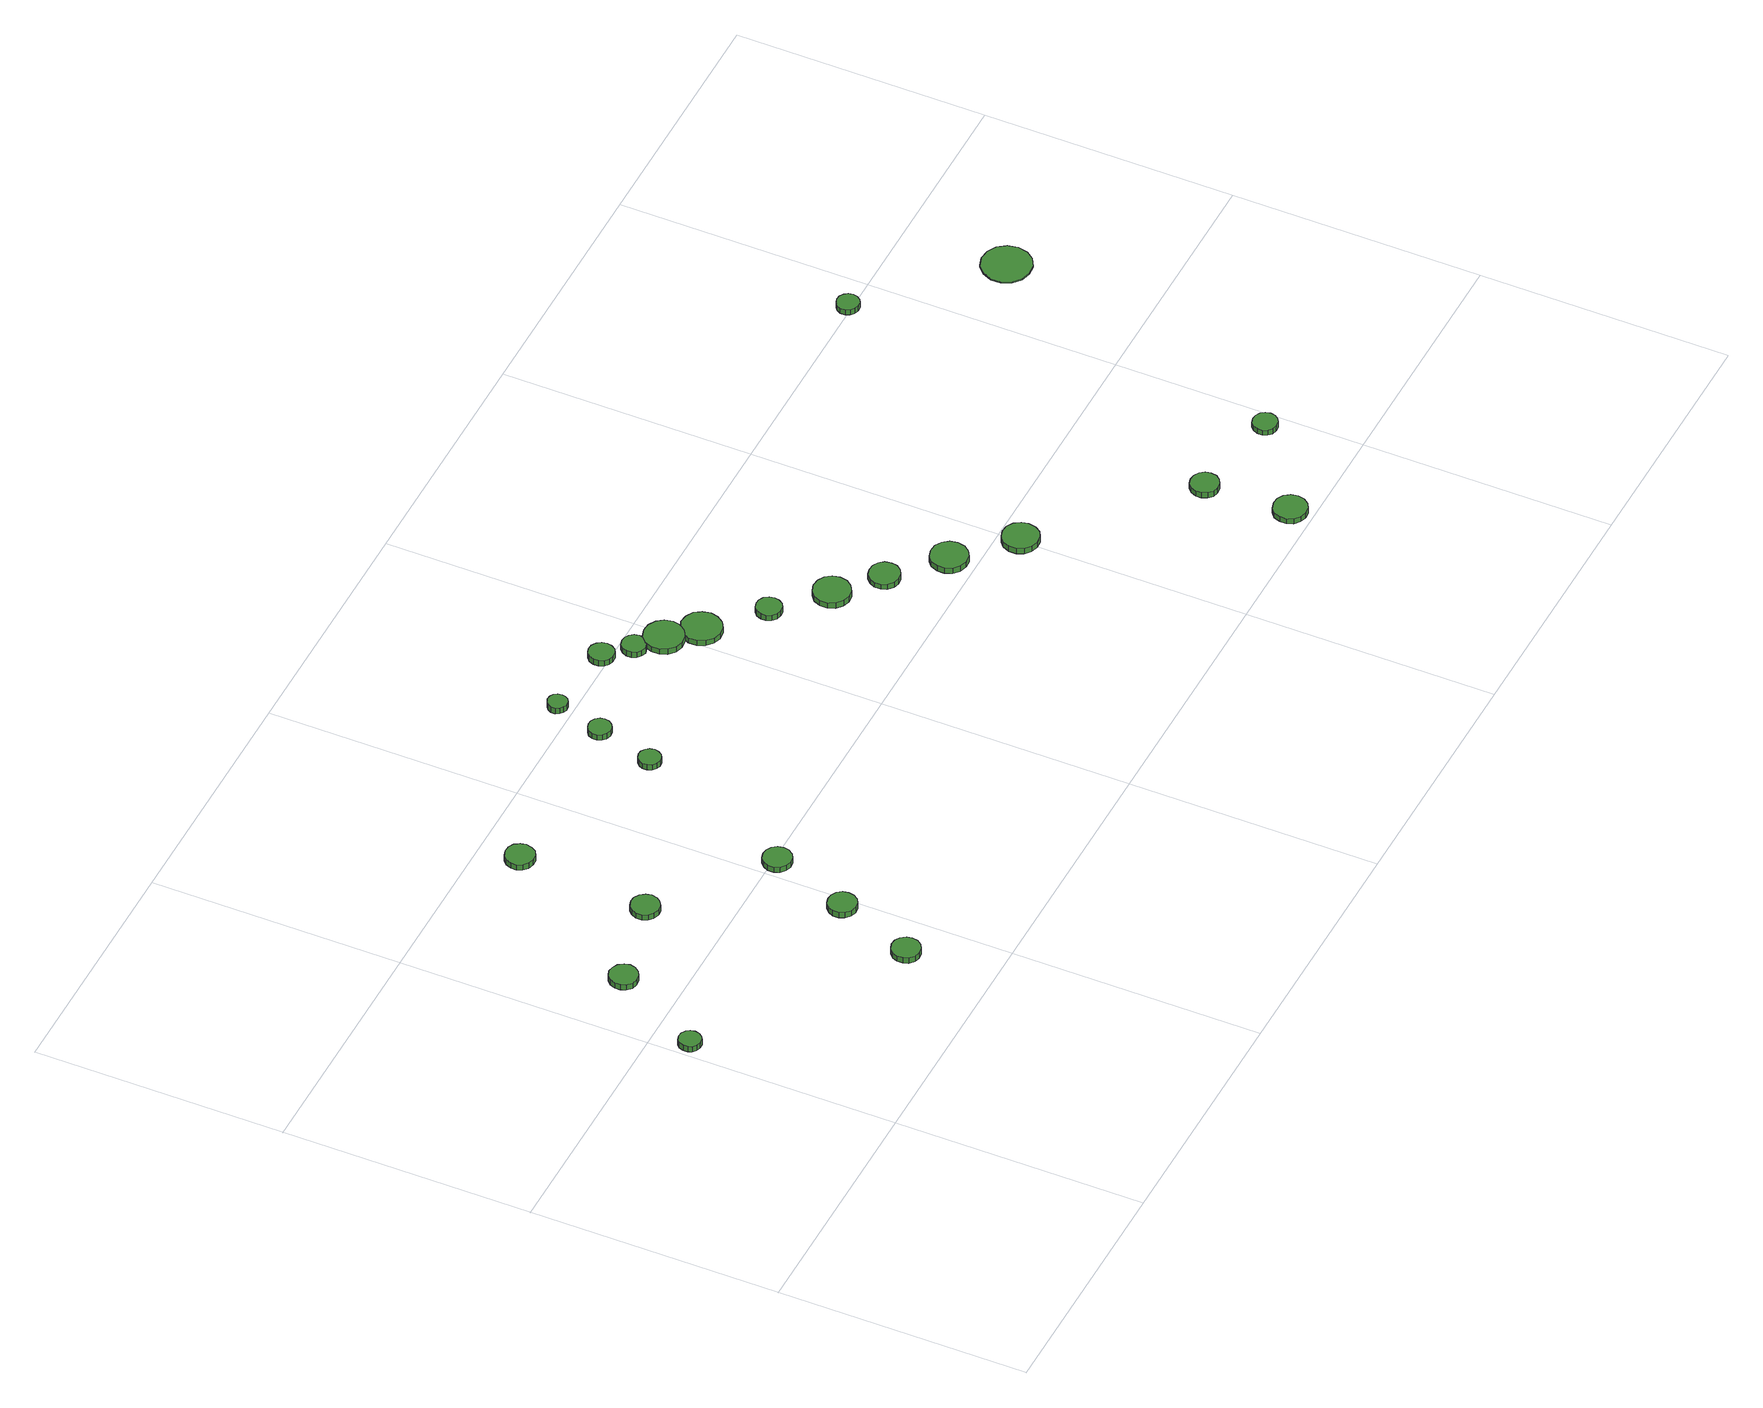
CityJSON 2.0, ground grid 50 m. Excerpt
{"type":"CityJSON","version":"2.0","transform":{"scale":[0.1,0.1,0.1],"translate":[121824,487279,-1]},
"CityObjects":{
"tree1":{"type":"SolitaryVegetationObject","attributes":{"function":"something"},"geometry":[{"type":"MultiSurface","lod":"1","boundaries":[[[0,1,2,3,4,5,6,7,8,9,10,11,12,13,14]],[[15,16,17,18,19,20,21,22,23,24,25,26,27,28,29]],[[0,29,28,1]],[[1,28,27,2]],[[2,27,26,3]],[[3,26,25,4]],[[4,25,24,5]],[[5,24,23,6]],[[6,23,22,7]],[[7,22,21,8]],[[8,21,20,9]],[[9,20,19,10]],[[10,19,18,11]],[[11,18,17,12]],[[12,17,16,13]],[[13,16,15,14]],[[14,15,29,0]]]}]},
"tree2":{"type":"SolitaryVegetationObject","attributes":{"function":"something"},"geometry":[{"type":"MultiSurface","lod":"1","boundaries":[[[30,31,32,33,34,35,36,37,38,39,40,41,42,43,44]],[[45,46,47,48,49,50,51,52,53,54,55,56,57,58,59]],[[30,59,58,31]],[[31,58,57,32]],[[32,57,56,33]],[[33,56,55,34]],[[34,55,54,35]],[[35,54,53,36]],[[36,53,52,37]],[[37,52,51,38]],[[38,51,50,39]],[[39,50,49,40]],[[40,49,48,41]],[[41,48,47,42]],[[42,47,46,43]],[[43,46,45,44]],[[44,45,59,30]]]}]},
"tree3":{"type":"SolitaryVegetationObject","attributes":{"function":"something"},"geometry":[{"type":"MultiSurface","lod":"1","boundaries":[[[60,61,62,63,64,65,66,67,68,69,70,71,72,73,74]],[[75,76,77,78,79,80,81,82,83,84,85,86,87,88,89]],[[60,89,88,61]],[[61,88,87,62]],[[62,87,86,63]],[[63,86,85,64]],[[64,85,84,65]],[[65,84,83,66]],[[66,83,82,67]],[[67,82,81,68]],[[68,81,80,69]],[[69,80,79,70]],[[70,79,78,71]],[[71,78,77,72]],[[72,77,76,73]],[[73,76,75,74]],[[74,75,89,60]]]}]},
"tree4":{"type":"SolitaryVegetationObject","attributes":{"function":"something"},"geometry":[{"type":"MultiSurface","lod":"1","boundaries":[[[90,91,92,93,94,95,96,97,98,99,100,101,102,103,104]],[[105,106,107,108,109,110,111,112,113,114,115,116,117,118,119]],[[90,119,118,91]],[[91,118,117,92]],[[92,117,116,93]],[[93,116,115,94]],[[94,115,114,95]],[[95,114,113,96]],[[96,113,112,97]],[[97,112,111,98]],[[98,111,110,99]],[[99,110,109,100]],[[100,109,108,101]],[[101,108,107,102]],[[102,107,106,103]],[[103,106,105,104]],[[104,105,119,90]]]}]},
"tree5":{"type":"SolitaryVegetationObject","attributes":{"function":"something"},"geometry":[{"type":"MultiSurface","lod":"1","boundaries":[[[120,121,122,123,124,125,126,127,128,129,130,131,132,133,134]],[[135,136,137,138,139,140,141,142,143,144,145,146,147,148,149]],[[120,149,148,121]],[[121,148,147,122]],[[122,147,146,123]],[[123,146,145,124]],[[124,145,144,125]],[[125,144,143,126]],[[126,143,142,127]],[[127,142,141,128]],[[128,141,140,129]],[[129,140,139,130]],[[130,139,138,131]],[[131,138,137,132]],[[132,137,136,133]],[[133,136,135,134]],[[134,135,149,120]]]}]},
"tree6":{"type":"SolitaryVegetationObject","attributes":{"function":"something"},"geometry":[{"type":"MultiSurface","lod":"1","boundaries":[[[150,151,152,153,154,155,156,157,158,159,160,161,162,163,164]],[[165,166,167,168,169,170,171,172,173,174,175,176,177,178,179]],[[150,179,178,151]],[[151,178,177,152]],[[152,177,176,153]],[[153,176,175,154]],[[154,175,174,155]],[[155,174,173,156]],[[156,173,172,157]],[[157,172,171,158]],[[158,171,170,159]],[[159,170,169,160]],[[160,169,168,161]],[[161,168,167,162]],[[162,167,166,163]],[[163,166,165,164]],[[164,165,179,150]]]}]},
"tree7":{"type":"SolitaryVegetationObject","attributes":{"function":"something"},"geometry":[{"type":"MultiSurface","lod":"1","boundaries":[[[180,181,182,183,184,185,186,187,188,189,190,191,192,193,194]],[[195,196,197,198,199,200,201,202,203,204,205,206,207,208,209]],[[180,209,208,181]],[[181,208,207,182]],[[182,207,206,183]],[[183,206,205,184]],[[184,205,204,185]],[[185,204,203,186]],[[186,203,202,187]],[[187,202,201,188]],[[188,201,200,189]],[[189,200,199,190]],[[190,199,198,191]],[[191,198,197,192]],[[192,197,196,193]],[[193,196,195,194]],[[194,195,209,180]]]}]},
"tree8":{"type":"SolitaryVegetationObject","attributes":{"function":"something"},"geometry":[{"type":"MultiSurface","lod":"1","boundaries":[[[210,211,212,213,214,215,216,217,218,219,220,221,222,223,224]],[[225,226,227,228,229,230,231,232,233,234,235,236,237,238,239]],[[210,239,238,211]],[[211,238,237,212]],[[212,237,236,213]],[[213,236,235,214]],[[214,235,234,215]],[[215,234,233,216]],[[216,233,232,217]],[[217,232,231,218]],[[218,231,230,219]],[[219,230,229,220]],[[220,229,228,221]],[[221,228,227,222]],[[222,227,226,223]],[[223,226,225,224]],[[224,225,239,210]]]}]},
"tree9":{"type":"SolitaryVegetationObject","attributes":{"function":"something"},"geometry":[{"type":"MultiSurface","lod":"1","boundaries":[[[240,241,242,243,244,245,246,247,248,249,250,251,252,253,254]],[[255,256,257,258,259,260,261,262,263,264,265,266,267,268,269]],[[240,269,268,241]],[[241,268,267,242]],[[242,267,266,243]],[[243,266,265,244]],[[244,265,264,245]],[[245,264,263,246]],[[246,263,262,247]],[[247,262,261,248]],[[248,261,260,249]],[[249,260,259,250]],[[250,259,258,251]],[[251,258,257,252]],[[252,257,256,253]],[[253,256,255,254]],[[254,255,269,240]]]}]},
"tree10":{"type":"SolitaryVegetationObject","attributes":{"function":"something"},"geometry":[{"type":"MultiSurface","lod":"1","boundaries":[[[270,271,272,273,274,275,276,277,278,279,280,281,282,283,284]],[[285,286,287,288,289,290,291,292,293,294,295,296,297,298,299]],[[270,299,298,271]],[[271,298,297,272]],[[272,297,296,273]],[[273,296,295,274]],[[274,295,294,275]],[[275,294,293,276]],[[276,293,292,277]],[[277,292,291,278]],[[278,291,290,279]],[[279,290,289,280]],[[280,289,288,281]],[[281,288,287,282]],[[282,287,286,283]],[[283,286,285,284]],[[284,285,299,270]]]}]},
"tree11":{"type":"SolitaryVegetationObject","attributes":{"function":"something"},"geometry":[{"type":"MultiSurface","lod":"1","boundaries":[[[300,301,302,303,304,305,306,307,308,309,310,311,312,313,314]],[[315,316,317,318,319,320,321,322,323,324,325,326,327,328,329]],[[300,329,328,301]],[[301,328,327,302]],[[302,327,326,303]],[[303,326,325,304]],[[304,325,324,305]],[[305,324,323,306]],[[306,323,322,307]],[[307,322,321,308]],[[308,321,320,309]],[[309,320,319,310]],[[310,319,318,311]],[[311,318,317,312]],[[312,317,316,313]],[[313,316,315,314]],[[314,315,329,300]]]}]},
"tree12":{"type":"SolitaryVegetationObject","attributes":{"function":"something"},"geometry":[{"type":"MultiSurface","lod":"1","boundaries":[[[330,331,332,333,334,335,336,337,338,339,340,341,342,343,344]],[[345,346,347,348,349,350,351,352,353,354,355,356,357,358,359]],[[330,359,358,331]],[[331,358,357,332]],[[332,357,356,333]],[[333,356,355,334]],[[334,355,354,335]],[[335,354,353,336]],[[336,353,352,337]],[[337,352,351,338]],[[338,351,350,339]],[[339,350,349,340]],[[340,349,348,341]],[[341,348,347,342]],[[342,347,346,343]],[[343,346,345,344]],[[344,345,359,330]]]}]},
"tree13":{"type":"SolitaryVegetationObject","attributes":{"function":"something"},"geometry":[{"type":"MultiSurface","lod":"1","boundaries":[[[360,361,362,363,364,365,366,367,368,369,370,371,372,373,374]],[[375,376,377,378,379,380,381,382,383,384,385,386,387,388,389]],[[360,389,388,361]],[[361,388,387,362]],[[362,387,386,363]],[[363,386,385,364]],[[364,385,384,365]],[[365,384,383,366]],[[366,383,382,367]],[[367,382,381,368]],[[368,381,380,369]],[[369,380,379,370]],[[370,379,378,371]],[[371,378,377,372]],[[372,377,376,373]],[[373,376,375,374]],[[374,375,389,360]]]}]},
"tree14":{"type":"SolitaryVegetationObject","attributes":{"function":"something"},"geometry":[{"type":"MultiSurface","lod":"1","boundaries":[[[390,391,392,393,394,395,396,397,398,399,400,401,402,403,404]],[[405,406,407,408,409,410,411,412,413,414,415,416,417,418,419]],[[390,419,418,391]],[[391,418,417,392]],[[392,417,416,393]],[[393,416,415,394]],[[394,415,414,395]],[[395,414,413,396]],[[396,413,412,397]],[[397,412,411,398]],[[398,411,410,399]],[[399,410,409,400]],[[400,409,408,401]],[[401,408,407,402]],[[402,407,406,403]],[[403,406,405,404]],[[404,405,419,390]]]}]},
"tree15":{"type":"SolitaryVegetationObject","attributes":{"function":"something"},"geometry":[{"type":"MultiSurface","lod":"1","boundaries":[[[420,421,422,423,424,425,426,427,428,429,430,431,432,433,434]],[[435,436,437,438,439,440,441,442,443,444,445,446,447,448,449]],[[420,449,448,421]],[[421,448,447,422]],[[422,447,446,423]],[[423,446,445,424]],[[424,445,444,425]],[[425,444,443,426]],[[426,443,442,427]],[[427,442,441,428]],[[428,441,440,429]],[[429,440,439,430]],[[430,439,438,431]],[[431,438,437,432]],[[432,437,436,433]],[[433,436,435,434]],[[434,435,449,420]]]}]},
"tree16":{"type":"SolitaryVegetationObject","attributes":{"function":"something"},"geometry":[{"type":"MultiSurface","lod":"1","boundaries":[[[450,451,452,453,454,455,456,457,458,459,460,461,462,463,464]],[[465,466,467,468,469,470,471,472,473,474,475,476,477,478,479]],[[450,479,478,451]],[[451,478,477,452]],[[452,477,476,453]],[[453,476,475,454]],[[454,475,474,455]],[[455,474,473,456]],[[456,473,472,457]],[[457,472,471,458]],[[458,471,470,459]],[[459,470,469,460]],[[460,469,468,461]],[[461,468,467,462]],[[462,467,466,463]],[[463,466,465,464]],[[464,465,479,450]]]}]},
"tree17":{"type":"SolitaryVegetationObject","attributes":{"function":"something"},"geometry":[{"type":"MultiSurface","lod":"1","boundaries":[[[480,481,482,483,484,485,486,487,488,489,490,491,492,493,494]],[[495,496,497,498,499,500,501,502,503,504,505,506,507,508,509]],[[480,509,508,481]],[[481,508,507,482]],[[482,507,506,483]],[[483,506,505,484]],[[484,505,504,485]],[[485,504,503,486]],[[486,503,502,487]],[[487,502,501,488]],[[488,501,500,489]],[[489,500,499,490]],[[490,499,498,491]],[[491,498,497,492]],[[492,497,496,493]],[[493,496,495,494]],[[494,495,509,480]]]}]},
"tree18":{"type":"SolitaryVegetationObject","attributes":{"function":"something"},"geometry":[{"type":"MultiSurface","lod":"1","boundaries":[[[510,511,512,513,514,515,516,517,518,519,520,521,522,523,524]],[[525,526,527,528,529,530,531,532,533,534,535,536,537,538,539]],[[510,539,538,511]],[[511,538,537,512]],[[512,537,536,513]],[[513,536,535,514]],[[514,535,534,515]],[[515,534,533,516]],[[516,533,532,517]],[[517,532,531,518]],[[518,531,530,519]],[[519,530,529,520]],[[520,529,528,521]],[[521,528,527,522]],[[522,527,526,523]],[[523,526,525,524]],[[524,525,539,510]]]}]},
"tree19":{"type":"SolitaryVegetationObject","attributes":{"function":"something"},"geometry":[{"type":"MultiSurface","lod":"1","boundaries":[[[540,541,542,543,544,545,546,547,548,549,550,551,552,553,554]],[[555,556,557,558,559,560,561,562,563,564,565,566,567,568,569]],[[540,569,568,541]],[[541,568,567,542]],[[542,567,566,543]],[[543,566,565,544]],[[544,565,564,545]],[[545,564,563,546]],[[546,563,562,547]],[[547,562,561,548]],[[548,561,560,549]],[[549,560,559,550]],[[550,559,558,551]],[[551,558,557,552]],[[552,557,556,553]],[[553,556,555,554]],[[554,555,569,540]]]}]},
"tree20":{"type":"SolitaryVegetationObject","attributes":{"function":"something"},"geometry":[{"type":"MultiSurface","lod":"1","boundaries":[[[570,571,572,573,574,575,576,577,578,579,580,581,582,583,584]],[[585,586,587,588,589,590,591,592,593,594,595,596,597,598,599]],[[570,599,598,571]],[[571,598,597,572]],[[572,597,596,573]],[[573,596,595,574]],[[574,595,594,575]],[[575,594,593,576]],[[576,593,592,577]],[[577,592,591,578]],[[578,591,590,579]],[[579,590,589,580]],[[580,589,588,581]],[[581,588,587,582]],[[582,587,586,583]],[[583,586,585,584]],[[584,585,599,570]]]}]},
"tree21":{"type":"SolitaryVegetationObject","attributes":{"function":"something"},"geometry":[{"type":"MultiSurface","lod":"1","boundaries":[[[600,601,602,603,604,605,606,607,608,609,610,611,612,613,614]],[[615,616,617,618,619,620,621,622,623,624,625,626,627,628,629]],[[600,629,628,601]],[[601,628,627,602]],[[602,627,626,603]],[[603,626,625,604]],[[604,625,624,605]],[[605,624,623,606]],[[606,623,622,607]],[[607,622,621,608]],[[608,621,620,609]],[[609,620,619,610]],[[610,619,618,611]],[[611,618,617,612]],[[612,617,616,613]],[[613,616,615,614]],[[614,615,629,600]]]}]},
"tree22":{"type":"SolitaryVegetationObject","attributes":{"function":"something"},"geometry":[{"type":"MultiSurface","lod":"1","boundaries":[[[630,631,632,633,634,635,636,637,638,639,640,641,642,643,644]],[[645,646,647,648,649,650,651,652,653,654,655,656,657,658,659]],[[630,659,658,631]],[[631,658,657,632]],[[632,657,656,633]],[[633,656,655,634]],[[634,655,654,635]],[[635,654,653,636]],[[636,653,652,637]],[[637,652,651,638]],[[638,651,650,639]],[[639,650,649,640]],[[640,649,648,641]],[[641,648,647,642]],[[642,647,646,643]],[[643,646,645,644]],[[644,645,659,630]]]}]},
"tree23":{"type":"SolitaryVegetationObject","attributes":{"function":"something"},"geometry":[{"type":"MultiSurface","lod":"1","boundaries":[[[660,661,662,663,664,665,666,667,668,669,670,671,672,673,674]],[[675,676,677,678,679,680,681,682,683,684,685,686,687,688,689]],[[660,689,688,661]],[[661,688,687,662]],[[662,687,686,663]],[[663,686,685,664]],[[664,685,684,665]],[[665,684,683,666]],[[666,683,682,667]],[[667,682,681,668]],[[668,681,680,669]],[[669,680,679,670]],[[670,679,678,671]],[[671,678,677,672]],[[672,677,676,673]],[[673,676,675,674]],[[674,675,689,660]]]}]},
"tree24":{"type":"SolitaryVegetationObject","attributes":{"function":"something"},"geometry":[{"type":"MultiSurface","lod":"1","boundaries":[[[690,691,692,693,694,695,696,697,698,699,700,701,702,703,704]],[[705,706,707,708,709,710,711,712,713,714,715,716,717,718,719]],[[690,719,718,691]],[[691,718,717,692]],[[692,717,716,693]],[[693,716,715,694]],[[694,715,714,695]],[[695,714,713,696]],[[696,713,712,697]],[[697,712,711,698]],[[698,711,710,699]],[[699,710,709,700]],[[700,709,708,701]],[[701,708,707,702]],[[702,707,706,703]],[[703,706,705,704]],[[704,705,719,690]]]}]}
},
"vertices":[
[47,426,29],[45,435,29],[40,442,29],[32,447,29],[23,448,29],[14,445,29],[7,439,29],[4,430,29],[4,421,29],[7,413,29],[14,407,29],[23,404,29],[32,405,29],[40,410,29],[45,417,29],[45,417,16],[40,410,16],[32,405,16],[23,404,16],[14,407,16],[7,413,16],[4,421,16],[4,430,16],[7,439,16],[14,445,16],[23,448,16],[32,447,16],[40,442,16],[45,435,16],[47,426,16],
[155,608,31],[152,619,31],[145,629,31],[135,634,31],[123,636,31],[112,632,31],[103,624,31],[99,613,31],[99,602,31],[103,591,31],[112,583,31],[123,580,31],[135,581,31],[145,587,31],[152,596,31],[152,596,18],[145,587,18],[135,581,18],[123,580,18],[112,583,18],[103,591,18],[99,602,18],[99,613,18],[103,624,18],[112,632,18],[123,636,18],[135,634,18],[145,629,18],[152,619,18],[155,608,18],
[440,173,30],[438,184,30],[431,194,30],[421,200,30],[409,201,30],[398,197,30],[389,189,30],[385,179,30],[385,167,30],[389,156,30],[398,148,30],[409,145,30],[421,146,30],[431,152,30],[438,161,30],[438,161,17],[431,152,17],[421,146,17],[409,145,17],[398,148,17],[389,156,17],[385,167,17],[385,179,17],[389,189,17],[398,197,17],[409,201,17],[421,200,17],[431,194,17],[438,184,17],[440,173,17],
[341,652,30],[338,663,30],[331,673,30],[321,679,30],[310,680,30],[298,676,30],[290,669,30],[285,658,30],[285,646,30],[290,635,30],[298,628,30],[310,624,30],[321,625,30],[331,631,30],[338,640,30],[338,640,17],[331,631,17],[321,625,17],[310,624,17],[298,628,17],[290,635,17],[285,646,17],[285,658,17],[290,669,17],[298,676,17],[310,680,17],[321,679,17],[331,673,17],[338,663,17],[341,652,17],
[499,329,31],[497,341,31],[490,350,31],[480,356,31],[468,357,31],[457,354,31],[448,346,31],[443,335,31],[443,323,31],[448,313,31],[457,305,31],[468,301,31],[480,302,31],[490,308,31],[497,318,31],[497,318,18],[490,308,18],[480,302,18],[468,301,18],[457,305,18],[448,313,18],[443,323,18],[443,335,18],[448,346,18],[457,354,18],[468,357,18],[480,356,18],[490,350,18],[497,341,18],[499,329,18],
[364,916,31],[361,927,31],[355,937,31],[344,943,31],[332,944,31],[321,940,31],[312,932,31],[307,921,31],[307,910,31],[312,899,31],[321,891,31],[332,887,31],[344,888,31],[355,894,31],[361,904,31],[361,904,18],[355,894,18],[344,888,18],[332,887,18],[321,891,18],[312,899,18],[307,910,18],[307,921,18],[312,932,18],[321,940,18],[332,944,18],[344,943,18],[355,937,18],[361,927,18],[364,916,18],
[558,488,30],[556,500,30],[549,509,30],[539,515,30],[527,516,30],[516,513,30],[507,505,30],[502,494,30],[502,482,30],[507,471,30],[516,464,30],[527,460,30],[539,461,30],[549,467,30],[556,477,30],[556,477,18],[549,467,18],[539,461,18],[527,460,18],[516,464,18],[507,471,18],[502,482,18],[502,494,18],[507,505,18],[516,513,18],[527,516,18],[539,515,18],[549,509,18],[556,500,18],[558,488,18],
[694,813,30],[692,822,30],[687,829,30],[679,834,30],[670,835,30],[662,832,30],[655,826,30],[651,818,30],[651,809,30],[655,800,30],[662,794,30],[670,791,30],[679,792,30],[687,797,30],[692,804,30],[692,804,17],[687,797,17],[679,792,17],[670,791,17],[662,794,17],[655,800,17],[651,809,17],[651,818,17],[655,826,17],[662,832,17],[670,835,17],[679,834,17],[687,829,17],[692,822,17],[694,813,17],
[729,930,30],[727,939,30],[721,947,30],[713,951,30],[704,952,30],[695,949,30],[688,943,30],[684,934,30],[684,925,30],[688,916,30],[695,910,30],[704,907,30],[713,908,30],[721,913,30],[727,920,30],[727,920,17],[721,913,17],[713,908,17],[704,907,17],[695,910,17],[688,916,17],[684,925,17],[684,934,17],[688,943,17],[695,949,17],[704,952,17],[713,951,17],[721,947,17],[727,939,17],[729,930,17],
[752,1027,32],[750,1035,32],[746,1042,32],[739,1046,32],[730,1047,32],[723,1044,32],[717,1039,32],[713,1032,32],[713,1023,32],[717,1016,32],[723,1011,32],[730,1008,32],[739,1009,32],[746,1013,32],[750,1020,32],[750,1020,19],[746,1013,19],[739,1009,19],[730,1008,19],[723,1011,19],[717,1016,19],[713,1023,19],[713,1032,19],[717,1039,19],[723,1044,19],[730,1047,19],[739,1046,19],[746,1042,19],[750,1035,19],[752,1027,19],
[912,1012,31],[910,1022,31],[904,1030,31],[895,1036,31],[884,1037,31],[875,1034,31],[867,1027,31],[863,1017,31],[863,1007,31],[867,997,31],[875,990,31],[884,987,31],[895,988,31],[904,993,31],[910,1002,31],[910,1002,18],[904,993,18],[895,988,18],[884,987,18],[875,990,18],[867,997,18],[863,1007,18],[863,1017,18],[867,1027,18],[875,1034,18],[884,1037,18],[895,1036,18],[904,1030,18],[910,1022,18],[912,1012,18],
[960,969,27],[958,979,27],[952,987,27],[944,992,27],[934,993,27],[924,990,27],[917,983,27],[913,974,27],[913,964,27],[917,955,27],[924,949,27],[934,945,27],[944,947,27],[952,952,27],[958,960,27],[958,960,14],[952,952,14],[944,947,14],[934,945,14],[924,949,14],[917,955,14],[913,964,14],[913,974,14],[917,983,14],[924,990,14],[934,993,14],[944,992,14],[952,987,14],[958,979,14],[960,969,14],
[1018,929,29],[1015,945,29],[1005,958,29],[991,966,29],[975,968,29],[959,963,29],[947,952,29],[941,937,29],[941,921,29],[947,906,29],[959,895,29],[975,890,29],[991,892,29],[1005,900,29],[1015,913,29],[1015,913,16],[1005,900,16],[991,892,16],[975,890,16],[959,895,16],[947,906,16],[941,921,16],[941,937,16],[947,952,16],[959,963,16],[975,968,16],[991,966,16],[1005,958,16],[1015,945,16],[1018,929,16],
[1070,877,27],[1066,893,27],[1057,907,27],[1043,915,27],[1026,917,27],[1011,911,27],[999,901,27],[992,886,27],[992,869,27],[999,854,27],[1011,843,27],[1026,838,27],[1043,840,27],[1057,848,27],[1066,862,27],[1066,862,15],[1057,848,15],[1043,840,15],[1026,838,15],[1011,843,15],[999,854,15],[992,869,15],[992,886,15],[999,901,15],[1011,911,15],[1026,917,15],[1043,915,15],[1057,907,15],[1066,893,15],[1070,877,15],
[1156,789,27],[1154,799,27],[1148,808,27],[1139,813,27],[1129,814,27],[1119,811,27],[1111,804,27],[1107,794,27],[1107,784,27],[1111,774,27],[1119,767,27],[1129,764,27],[1139,765,27],[1148,770,27],[1154,779,27],[1154,779,14],[1148,770,14],[1139,765,14],[1129,764,14],[1119,767,14],[1111,774,14],[1107,784,14],[1107,794,14],[1111,804,14],[1119,811,14],[1129,814,14],[1139,813,14],[1148,808,14],[1154,799,14],[1156,789,14],
[1256,704,28],[1253,719,28],[1244,731,28],[1231,738,28],[1216,740,28],[1202,735,28],[1190,725,28],[1184,711,28],[1184,696,28],[1190,682,28],[1202,672,28],[1216,667,28],[1231,669,28],[1244,677,28],[1253,689,28],[1253,689,15],[1244,677,15],[1231,669,15],[1216,667,15],[1202,672,15],[1190,682,15],[1184,696,15],[1184,711,15],[1190,725,15],[1202,735,15],[1216,740,15],[1231,738,15],[1244,731,15],[1253,719,15],[1256,704,15],
[1332,636,26],[1330,649,26],[1322,659,26],[1311,665,26],[1299,666,26],[1287,663,26],[1277,654,26],[1272,643,26],[1272,630,26],[1277,619,26],[1287,610,26],[1299,606,26],[1311,608,26],[1322,614,26],[1330,624,26],[1330,624,14],[1322,614,14],[1311,608,14],[1299,606,14],[1287,610,14],[1277,619,14],[1272,630,14],[1272,643,14],[1277,654,14],[1287,663,14],[1299,666,14],[1311,665,14],[1322,659,14],[1330,649,14],[1332,636,14],
[1432,550,27],[1429,565,27],[1420,577,27],[1407,585,27],[1392,586,27],[1377,582,27],[1366,572,27],[1360,558,27],[1360,543,27],[1366,529,27],[1377,519,27],[1392,514,27],[1407,515,27],[1420,523,27],[1429,535,27],[1429,535,14],[1420,523,14],[1407,515,14],[1392,514,14],[1377,519,14],[1366,529,14],[1360,543,14],[1360,558,14],[1366,572,14],[1377,582,14],[1392,586,14],[1407,585,14],[1420,577,14],[1429,565,14],[1432,550,14],
[1534,455,26],[1531,469,26],[1523,481,26],[1510,489,26],[1495,490,26],[1481,486,26],[1470,476,26],[1464,462,26],[1464,447,26],[1470,434,26],[1481,424,26],[1495,420,26],[1510,421,26],[1523,428,26],[1531,440,26],[1531,440,13],[1523,428,13],[1510,421,13],[1495,420,13],[1481,424,13],[1470,434,13],[1464,447,13],[1464,462,13],[1470,476,13],[1481,486,13],[1495,490,13],[1510,489,13],[1523,481,13],[1531,469,13],[1534,455,13],
[1811,42,26],[1808,56,26],[1800,67,26],[1788,74,26],[1775,75,26],[1762,71,26],[1751,62,26],[1746,49,26],[1746,36,26],[1751,23,26],[1762,14,26],[1775,10,26],[1788,11,26],[1800,18,26],[1808,29,26],[1808,29,14],[1800,18,14],[1788,11,14],[1775,10,14],[1762,14,14],[1751,23,14],[1746,36,14],[1746,49,14],[1751,62,14],[1762,71,14],[1775,75,14],[1788,74,14],[1800,67,14],[1808,56,14],[1811,42,14],
[1796,211,28],[1794,222,28],[1787,231,28],[1777,237,28],[1765,238,28],[1754,235,28],[1746,227,28],[1741,216,28],[1741,205,28],[1746,194,28],[1754,186,28],[1765,183,28],[1777,184,28],[1787,190,28],[1794,199,28],[1794,199,15],[1787,190,15],[1777,184,15],[1765,183,15],[1754,186,15],[1746,194,15],[1741,205,15],[1741,216,15],[1746,227,15],[1754,235,15],[1765,238,15],[1777,237,15],[1787,231,15],[1794,222,15],[1796,211,15],
[1986,180,29],[1984,190,29],[1978,198,29],[1969,203,29],[1959,204,29],[1949,201,29],[1942,194,29],[1938,185,29],[1938,175,29],[1942,166,29],[1949,159,29],[1959,156,29],[1969,157,29],[1978,162,29],[1984,170,29],[1984,170,17],[1978,162,17],[1969,157,17],[1959,156,17],[1949,159,17],[1942,166,17],[1938,175,17],[1938,185,17],[1942,194,17],[1949,201,17],[1959,204,17],[1969,203,17],[1978,198,17],[1984,190,17],[1986,180,17],
[1946,1004,30],[1944,1013,30],[1939,1020,30],[1931,1025,30],[1922,1026,30],[1913,1023,30],[1906,1017,30],[1902,1009,30],[1902,999,30],[1906,991,30],[1913,985,30],[1922,982,30],[1931,983,30],[1939,987,30],[1944,995,30],[1944,995,18],[1939,987,18],[1931,983,18],[1922,982,18],[1913,985,18],[1906,991,18],[1902,999,18],[1902,1009,18],[1906,1017,18],[1913,1023,18],[1922,1026,18],[1931,1025,18],[1939,1020,18],[1944,1013,18],[1946,1004,18],
[2205,793,12],[2201,813,12],[2189,830,12],[2171,840,12],[2151,842,12],[2132,836,12],[2117,822,12],[2108,803,12],[2108,783,12],[2117,764,12],[2132,751,12],[2151,745,12],[2171,747,12],[2189,757,12],[2201,773,12],[2201,773,9],[2189,757,9],[2171,747,9],[2151,745,9],[2132,751,9],[2117,764,9],[2108,783,9],[2108,803,9],[2117,822,9],[2132,836,9],[2151,842,9],[2171,840,9],[2189,830,9],[2201,813,9],[2205,793,9]
]}
